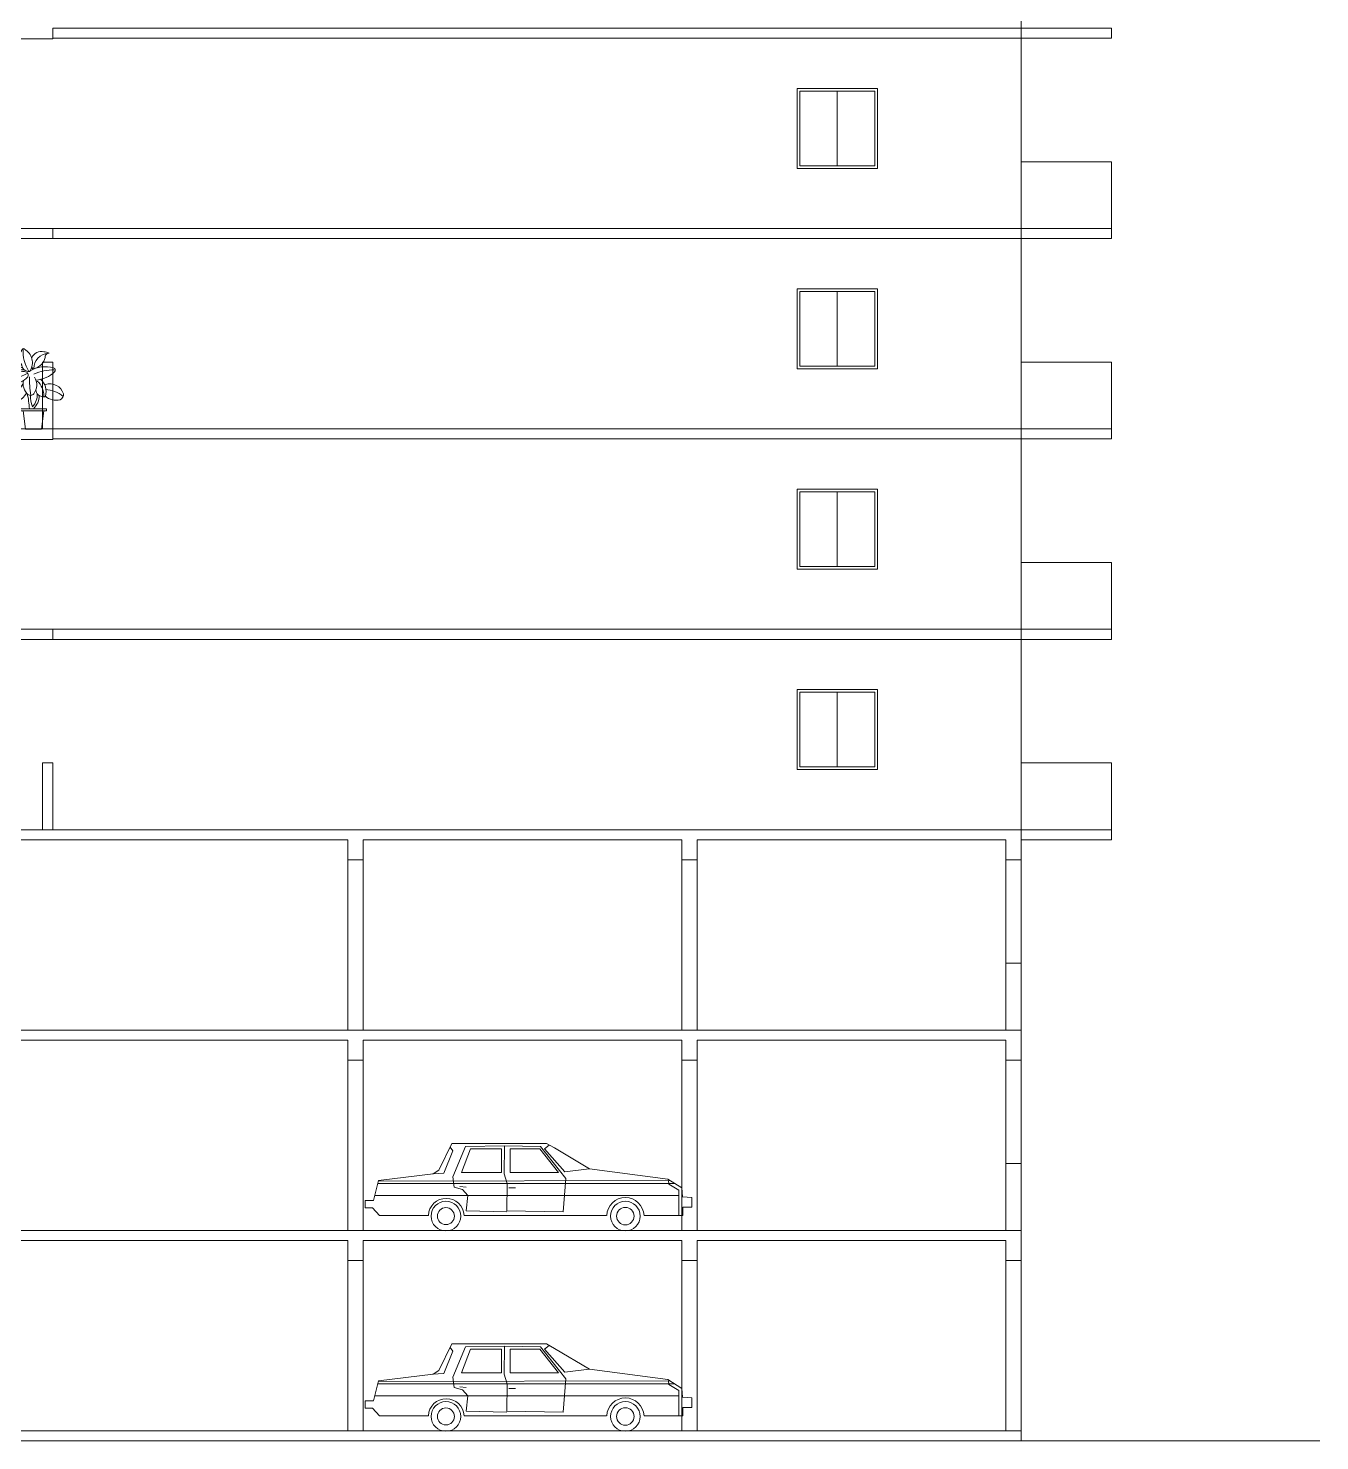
# Model space of a CAD drawing. Header units: inches. Extents: x 1090 to 1325, y 2 to 154.
# Drawn here: x 1176.88 to 1196.22, y 99.28 to 120.43 of the extents above; entities that cross this region are included whole.
import ezdxf

# ---------------------------------------------------------------- set-up
doc = ezdxf.new("R2010")
doc.units = ezdxf.units.IN
doc.header["$MEASUREMENT"] = 0
for name, color, linetype, lineweight in [('car', 253, 'Continuous', 9), ('elev 1', 252, 'Continuous', 9), ('walls', 250, 'Continuous', 18)]:
    doc.layers.add(name, color=color, linetype=linetype, lineweight=lineweight)
doc.layers.add('TREE', color=104, linetype='Continuous', lineweight=5, transparency=0.2)

# ---------------------------------------------------------------- blocks, each defined once
blk = doc.blocks.new('TS_TX4JCRY69AQAJP9D')
for points in [[(-9.9, 51.7, 0.381959), (-13.1, 53.2, 0.249129), (-13.6, 48.6, 0.62049)], [(-6.5, 58.3, -0.41684), (-2.6, 42.5, -0.481912), (-4.6, 42.3, -0.342247), (-8.5, 46.6, -0.26696), (-8.5, 57.6, -0.497125), (-6.5, 58.6, -0.195283)], [(-1.4, 52, -0.36006), (7.3, 56.4, -0.113892), (11, 55.4, 0.422729), (8.1, 52.2, -0.268696), (0.8, 44.2, -0.687609), (-1.2, 45.2, -0.377384)], [(-5.1, 41.5, 0.218407), (-10.9, 41.3, 0.09322), (-21.6, 33, -0.162179), (-15.8, 33.5, 0.274354), (-4.3, 38.1, 0.46016), (-5.1, 41.5, 4.904044)], [(-9.2, 48.1, 0.05535), (-19.7, 48.6, -0.08881), (-14.1, 45.4, 0.23543), (-6.8, 43.2, -1.125631)], [(-2.6, 42.5, -0.205137), (14.2, 44.7, -0.579639), (14.9, 41.8, -0.186386), (1.5, 35.7, 301.207595)], [(-12.1, 33.5, 0.289091), (-16.3, 21.8, 0.399896), (-13.3, 19.9, 0.255788), (-5.1, 26.7, 0.594079)], [(-7.3, 35.5, 0.266089), (-4.1, 25.2, 0.463079), (0, 25.7, 0.320357), (0.5, 37.9, -1.850789)], [(4.9, 36.4, -0.288425), (8.3, 24, -0.481191), (7.1, 23.5, -0.408348), (1.5, 28.6, -1.958987)], [(8.3, 32.5, -0.409266), (21.2, 25.7, -0.302318), (18.8, 21.3, -0.251187), (8.3, 23.9)], [(-4.6, 25.7, -0.042073), (-3.1, 14.8, 0.917888)], [(-2.4, 24.8, 0.10656), (-0.9, 16.2, 0.21569), (2.4, 25.9, -5.600516)], [(-0.2, 14.8, 0.198356), (4, 24.4, -2.314974)]]:
    blk.add_lwpolyline(points, format="xyb")
for points in [[(-7.7, 13.3), (-9.5, 13.3), (-9.5, 14.8), (7.3, 14.8)], [(7.3, 13.3), (9, 13.3), (9, 14.8), (-7.7, 14.8)], [(4.2, -0.1), (-5.8, -0.1), (-7.5, 13.3), (7.3, 13.3)], [(-4.3, -0.1), (5.6, -0.1), (7.3, 13.3), (-7.5, 13.3)]]:
    blk.add_lwpolyline(points)
for centre, radius, start, end in [((-2687067.8, -1613212.2), 3134149.2, 30.979834, 30.9799377), ((21.4, 57), 29, 176.9428, 211.1469), ((11.3, 44.2), 11.2, 95.0843, 180.0844), ((-78.8, 186.4), 163.7, 290.6255, 296.9594), ((-56.2, -76.8), 130.6, 68.231, 73.4336), ((14.3, 9.7), 33.5, 89.3518, 115.0833), ((38.2, 1.9), 55.4, 146.0833, 160.7574), ((93.1, 38.4), 96.2, 180.1654, 188.1592), ((-7.8, 23.9), 15.1, 359.6677, 47.3562), ((7, 7.3), 21.6, 49.595, 86.4481)]:
    blk.add_arc(centre, radius, start, end)

msp = doc.modelspace()

# ---------------------------------------------------------------- linework, layer by layer
at = {"layer": 'car'}
for p, q in [((1183.026, 103.327), (1183.22, 103.727)), ((1183.197, 103.671), (1183.235, 103.616)), ((1183.22, 103.727), (1184.64, 103.727)), ((1183.429, 103.682), (1183.235, 103.227)), ((1183.367, 103.294), (1183.499, 103.649)), ((1184.011, 103.693), (1183.429, 103.682)), ((1183.499, 103.649), (1183.965, 103.649)), ((1183.965, 103.649), (1183.965, 103.294)), ((1184.004, 103.272), (1184.011, 103.693)), ((1184.011, 103.693), (1184.547, 103.682)), ((1184.097, 103.294), (1184.097, 103.649)), ((1184.097, 103.649), (1184.539, 103.649)), ((1184.539, 103.649), (1184.819, 103.294)), ((1184.547, 103.682), (1184.927, 103.205)), ((1184.679, 103.704), (1184.609, 103.649)), ((1184.609, 103.649), (1184.912, 103.305)), ((1184.64, 103.727), (1184.757, 103.66)), ((1184.757, 103.66), (1185.284, 103.349)), ((1183.235, 103.616), (1183.103, 103.283)), ((1182.126, 103.172), (1182.94, 103.272)), ((1183.103, 103.283), (1182.933, 103.272)), ((1182.94, 103.272), (1183.026, 103.327)), ((1183.235, 103.227), (1183.259, 103.072)), ((1183.965, 103.294), (1183.367, 103.294)), ((1184.05, 103.128), (1184.004, 103.272)), ((1184.819, 103.294), (1184.097, 103.294)), ((1184.912, 103.305), (1185.276, 103.349)), ((1185.284, 103.349), (1186.456, 103.194)), ((1182.048, 102.873), (1182.126, 103.172)), ((1182.114, 103.128), (1186.561, 103.128)), ((1186.491, 103.172), (1182.123, 103.161)), ((1183.259, 103.072), (1183.383, 103.039)), ((1183.437, 103.072), (1183.344, 103.083)), ((1183.383, 103.039), (1183.46, 102.95)), ((1184.043, 102.717), (1184.05, 103.128)), ((1184.174, 103.061), (1184.074, 103.061)), ((1184.927, 103.205), (1184.888, 102.706)), ((1186.456, 103.194), (1186.666, 103.061)), ((1186.464, 103.172), (1186.472, 103.117)), ((1186.472, 103.117), (1186.619, 103.028)), ((1186.619, 103.028), (1186.619, 102.651)), ((1186.666, 103.061), (1186.673, 102.928)), ((1181.924, 102.762), (1181.924, 102.873)), ((1181.924, 102.873), (1182.048, 102.873)), ((1186.619, 102.95), (1182.065, 102.95)), ((1183.46, 102.95), (1183.437, 102.717)), ((1186.673, 102.928), (1186.813, 102.917)), ((1186.813, 102.917), (1186.813, 102.773)), ((1182.032, 102.762), (1181.924, 102.762)), ((1182.141, 102.651), (1182.032, 102.762)), ((1182.871, 102.651), (1182.141, 102.651)), ((1185.54, 102.651), (1183.406, 102.651)), ((1183.437, 102.717), (1184.043, 102.706)), ((1184.888, 102.706), (1184.043, 102.717)), ((1186.681, 102.651), (1186.099, 102.651)), ((1186.813, 102.773), (1186.681, 102.773)), ((1186.681, 102.773), (1186.681, 102.651)), ((1183.026, 100.327), (1183.22, 100.727)), ((1183.22, 100.727), (1184.64, 100.727)), ((1183.429, 100.682), (1183.235, 100.227)), ((1184.011, 100.693), (1183.429, 100.682)), ((1184.004, 100.272), (1184.011, 100.693)), ((1184.011, 100.693), (1184.547, 100.682)), ((1184.547, 100.682), (1184.927, 100.205)), ((1184.679, 100.704), (1184.609, 100.649)), ((1184.64, 100.727), (1184.757, 100.66)), ((1183.235, 100.616), (1183.103, 100.283)), ((1183.197, 100.671), (1183.235, 100.616)), ((1183.367, 100.294), (1183.499, 100.649)), ((1183.499, 100.649), (1183.965, 100.649)), ((1183.965, 100.649), (1183.965, 100.294)), ((1184.097, 100.294), (1184.097, 100.649)), ((1184.097, 100.649), (1184.539, 100.649)), ((1184.539, 100.649), (1184.819, 100.294)), ((1184.609, 100.649), (1184.912, 100.305)), ((1184.757, 100.66), (1185.284, 100.349)), ((1182.126, 100.172), (1182.94, 100.272)), ((1183.103, 100.283), (1182.933, 100.272)), ((1182.94, 100.272), (1183.026, 100.327)), ((1183.965, 100.294), (1183.367, 100.294)), ((1184.05, 100.128), (1184.004, 100.272)), ((1184.819, 100.294), (1184.097, 100.294)), ((1184.912, 100.305), (1185.276, 100.349)), ((1185.284, 100.349), (1186.456, 100.194)), ((1182.048, 99.873), (1182.126, 100.172)), ((1182.114, 100.128), (1186.561, 100.128)), ((1186.491, 100.172), (1182.123, 100.161)), ((1183.235, 100.227), (1183.259, 100.072)), ((1183.259, 100.072), (1183.383, 100.039)), ((1183.437, 100.072), (1183.344, 100.083)), ((1184.043, 99.717), (1184.05, 100.128)), ((1184.174, 100.061), (1184.074, 100.061)), ((1184.927, 100.205), (1184.888, 99.706)), ((1186.456, 100.194), (1186.666, 100.061)), ((1186.464, 100.172), (1186.472, 100.117)), ((1186.472, 100.117), (1186.619, 100.028)), ((1186.666, 100.061), (1186.673, 99.928)), ((1181.924, 99.762), (1181.924, 99.873)), ((1181.924, 99.873), (1182.048, 99.873)), ((1186.619, 99.95), (1182.065, 99.95)), ((1183.383, 100.039), (1183.46, 99.95)), ((1183.46, 99.95), (1183.437, 99.717)), ((1186.619, 100.028), (1186.619, 99.651)), ((1186.673, 99.928), (1186.813, 99.917)), ((1186.813, 99.917), (1186.813, 99.773)), ((1182.032, 99.762), (1181.924, 99.762)), ((1182.141, 99.651), (1182.032, 99.762)), ((1182.871, 99.651), (1182.141, 99.651)), ((1185.54, 99.651), (1183.406, 99.651)), ((1183.437, 99.717), (1184.043, 99.706)), ((1184.888, 99.706), (1184.043, 99.717)), ((1186.681, 99.651), (1186.099, 99.651)), ((1186.813, 99.773), (1186.681, 99.773)), ((1186.681, 99.773), (1186.681, 99.651))]:
    msp.add_line(p, q, dxfattribs=at)
for centre, radius in [((1183.134, 102.64), 0.222), ((1185.82, 102.64), 0.222), ((1183.134, 102.64), 0.127), ((1185.82, 102.64), 0.131), ((1183.134, 99.64), 0.222), ((1185.82, 99.64), 0.222), ((1183.134, 99.64), 0.127), ((1185.82, 99.64), 0.131)]:
    msp.add_circle(centre, radius, dxfattribs=at)
for centre, radius, start, end in [((1183.138, 102.638), 0.268, 2.771, 177.229), ((1185.82, 102.637), 0.28, 2.7773, 177.2227), ((1183.138, 99.638), 0.268, 2.771, 177.229), ((1185.82, 99.637), 0.28, 2.7773, 177.2227)]:
    msp.add_arc(centre, radius, start, end, dxfattribs=at)
at = {"layer": 'elev 1'}
for p, q in [((1191.747, 108.426), (1191.747, 147.426)), ((1177.246, 120.426), (1193.097, 120.426)), ((1193.097, 120.426), (1193.097, 120.276)), ((1193.097, 120.276), (1177.246, 120.276)), ((1189.593, 119.526), (1188.393, 119.526)), ((1188.393, 119.526), (1188.393, 118.326)), ((1189.593, 118.326), (1189.593, 119.526)), ((1189.553, 119.486), (1188.433, 119.486)), ((1188.433, 119.486), (1188.433, 118.366)), ((1188.993, 119.486), (1188.993, 118.366)), ((1189.553, 118.366), (1189.553, 119.486)), ((1188.393, 118.326), (1189.593, 118.326)), ((1188.433, 118.366), (1189.553, 118.366)), ((1193.097, 118.426), (1191.747, 118.426)), ((1193.097, 117.426), (1193.097, 118.426)), ((1177.246, 117.426), (1193.097, 117.426)), ((1193.097, 117.426), (1193.097, 117.276)), ((1193.097, 117.276), (1177.246, 117.276)), ((1189.593, 116.526), (1188.393, 116.526)), ((1188.393, 116.526), (1188.393, 115.326)), ((1189.553, 116.486), (1188.433, 116.486)), ((1188.433, 116.486), (1188.433, 115.366)), ((1188.993, 116.486), (1188.993, 115.366)), ((1189.553, 115.366), (1189.553, 116.486)), ((1189.593, 115.326), (1189.593, 116.526)), ((1188.393, 115.326), (1189.593, 115.326)), ((1188.433, 115.366), (1189.553, 115.366)), ((1193.097, 115.426), (1191.747, 115.426)), ((1193.097, 114.426), (1193.097, 115.426)), ((1177.246, 114.426), (1193.097, 114.426)), ((1193.097, 114.426), (1193.097, 114.276)), ((1193.097, 114.276), (1177.246, 114.276)), ((1189.593, 113.526), (1188.393, 113.526)), ((1188.393, 113.526), (1188.393, 112.326)), ((1189.553, 113.486), (1188.433, 113.486)), ((1188.433, 113.486), (1188.433, 112.366)), ((1188.993, 113.486), (1188.993, 112.366)), ((1189.553, 112.366), (1189.553, 113.486)), ((1189.593, 112.326), (1189.593, 113.526)), ((1188.393, 112.326), (1189.593, 112.326)), ((1188.433, 112.366), (1189.553, 112.366)), ((1193.097, 112.426), (1191.747, 112.426)), ((1193.097, 111.426), (1193.097, 112.426)), ((1177.246, 111.426), (1193.097, 111.426)), ((1193.097, 111.276), (1177.246, 111.276)), ((1193.097, 111.426), (1193.097, 111.276)), ((1189.593, 110.526), (1188.393, 110.526)), ((1188.393, 110.526), (1188.393, 109.326)), ((1189.553, 110.486), (1188.433, 110.486)), ((1188.433, 110.486), (1188.433, 109.366)), ((1188.993, 110.486), (1188.993, 109.366)), ((1189.553, 109.366), (1189.553, 110.486)), ((1189.593, 109.326), (1189.593, 110.526)), ((1188.433, 109.366), (1189.553, 109.366)), ((1193.097, 109.426), (1191.747, 109.426)), ((1193.097, 108.276), (1193.097, 109.426)), ((1188.393, 109.326), (1189.593, 109.326)), ((1177.246, 108.426), (1193.097, 108.426)), ((1177.246, 108.276), (1181.664, 108.276)), ((1181.894, 108.276), (1186.664, 108.276)), ((1186.894, 108.276), (1191.517, 108.276)), ((1191.747, 108.276), (1193.097, 108.276)), ((1181.664, 107.976), (1181.664, 105.426)), ((1181.894, 107.976), (1181.894, 105.426)), ((1186.664, 107.976), (1186.664, 105.426)), ((1186.894, 107.976), (1186.894, 105.426)), ((1191.517, 107.976), (1191.517, 106.426)), ((1191.747, 107.976), (1191.747, 106.426)), ((1191.517, 106.426), (1191.517, 105.426)), ((1191.747, 106.426), (1191.747, 105.426)), ((1181.664, 104.976), (1181.664, 102.426)), ((1181.894, 104.976), (1181.894, 102.426)), ((1186.664, 104.976), (1186.664, 102.426)), ((1186.894, 104.976), (1186.894, 102.426)), ((1191.517, 104.976), (1191.517, 102.426)), ((1191.747, 104.976), (1191.747, 102.426)), ((1181.664, 101.976), (1181.664, 99.426)), ((1181.894, 101.976), (1181.894, 99.426)), ((1186.664, 101.976), (1186.664, 99.426)), ((1186.894, 101.976), (1186.894, 99.426)), ((1191.517, 101.976), (1191.517, 99.426)), ((1191.747, 101.976), (1191.747, 99.426))]:
    msp.add_line(p, q, dxfattribs=at)
at = {"layer": 'walls'}
for p, q in [((1177.246, 120.426), (1177.246, 120.266)), ((1177.246, 120.266), (1175.894, 120.266)), ((1175.894, 117.426), (1177.246, 117.426)), ((1177.246, 117.426), (1177.246, 117.276)), ((1177.246, 117.276), (1175.894, 117.276)), ((1177.246, 115.426), (1177.096, 115.426)), ((1177.096, 115.426), (1177.096, 114.426)), ((1177.246, 114.426), (1177.246, 115.426)), ((1177.246, 114.426), (1166.357, 114.426)), ((1177.246, 114.426), (1177.246, 114.266)), ((1177.246, 114.266), (1175.894, 114.266)), ((1175.894, 111.426), (1177.246, 111.426)), ((1177.246, 111.276), (1175.894, 111.276)), ((1177.246, 111.426), (1177.246, 111.276)), ((1177.246, 109.426), (1177.096, 109.426)), ((1177.096, 109.426), (1177.096, 108.426)), ((1177.246, 108.426), (1177.246, 109.426)), ((1177.246, 108.426), (1159.712, 108.426)), ((1177.246, 108.426), (1191.747, 108.426)), ((1191.747, 108.426), (1191.747, 107.976)), ((1177.246, 108.276), (1175.894, 108.276)), ((1181.664, 108.276), (1177.246, 108.276)), ((1181.664, 108.276), (1181.664, 107.976)), ((1186.664, 108.276), (1181.894, 108.276)), ((1181.894, 107.976), (1181.894, 108.276)), ((1186.664, 108.276), (1186.664, 107.976)), ((1191.517, 108.276), (1186.894, 108.276)), ((1186.894, 107.976), (1186.894, 108.276)), ((1191.517, 107.976), (1191.517, 108.276)), ((1181.664, 107.976), (1181.894, 107.976)), ((1186.664, 107.976), (1186.894, 107.976)), ((1191.747, 107.976), (1191.517, 107.976)), ((1191.517, 105.426), (1191.517, 106.426)), ((1191.517, 106.426), (1191.747, 106.426)), ((1191.747, 106.426), (1191.747, 105.426)), ((1191.747, 105.426), (1156.376, 105.426)), ((1191.747, 105.426), (1191.747, 104.976)), ((1181.664, 105.276), (1175.894, 105.276)), ((1181.664, 105.276), (1181.664, 104.976)), ((1186.664, 105.276), (1181.894, 105.276)), ((1181.894, 104.976), (1181.894, 105.276)), ((1186.664, 105.276), (1186.664, 104.976)), ((1191.517, 105.276), (1186.894, 105.276)), ((1186.894, 104.976), (1186.894, 105.276)), ((1191.517, 104.976), (1191.517, 105.276)), ((1181.664, 104.976), (1181.894, 104.976)), ((1186.664, 104.976), (1186.894, 104.976)), ((1191.747, 104.976), (1191.517, 104.976)), ((1191.517, 102.426), (1191.517, 103.426)), ((1191.517, 103.426), (1191.747, 103.426)), ((1191.747, 103.426), (1191.747, 102.426)), ((1191.747, 102.426), (1156.376, 102.426)), ((1191.747, 102.426), (1191.747, 101.976)), ((1181.664, 102.276), (1175.894, 102.276)), ((1181.664, 102.276), (1181.664, 101.976)), ((1186.664, 102.276), (1181.894, 102.276)), ((1181.894, 101.976), (1181.894, 102.276)), ((1186.664, 102.276), (1186.664, 101.976)), ((1191.517, 102.276), (1186.894, 102.276)), ((1186.894, 101.976), (1186.894, 102.276)), ((1191.517, 101.976), (1191.517, 102.276)), ((1181.664, 101.976), (1181.894, 101.976)), ((1186.664, 101.976), (1186.894, 101.976)), ((1191.747, 101.976), (1191.517, 101.976)), ((1191.747, 99.426), (1156.376, 99.426)), ((1191.747, 99.276), (1191.747, 99.426)), ((1191.747, 99.276), (1156.526, 99.276)), ((1191.747, 99.276), (1196.216, 99.276))]:
    msp.add_line(p, q, dxfattribs=at)

# ---------------------------------------------------------------- block references
at = {"layer": 'TREE', "xscale": 0.0210149276035744, "yscale": 0.0204757192096372, "zscale": 0.0015}
msp.add_blockref('TS_TX4JCRY69AQAJP9D', (1176.962, 114.427), dxfattribs=at)

doc.saveas('drawing.dxf')
